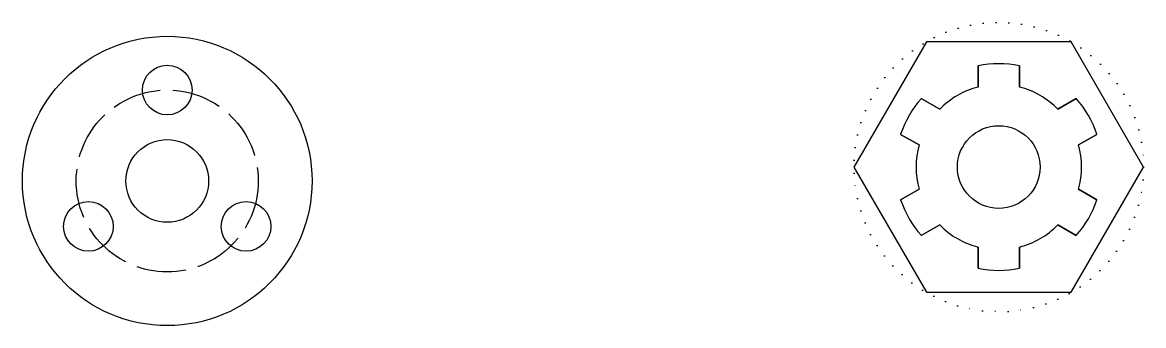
# Model space of a CAD drawing. Header units: millimetres. Extents: x 1714 to 1985, y 1711 to 1785.
import ezdxf

# ---------------------------------------------------------------- set-up
doc = ezdxf.new("R2010")
doc.units = ezdxf.units.MM
doc.linetypes.add('ACAD_ISO02W100', pattern=[15, 12, -3])
doc.linetypes.add('ACAD_ISO07W100', pattern=[3, 0, -3])

# ---------------------------------------------------------------- blocks, each defined once
blk = doc.blocks.new('*U2')
blk.add_circle((0, 0), 6)
blk = doc.blocks.new('*U3')
at = {"color": 0, "linetype": 'ByBlock', "lineweight": -2, "transparency": 16777216}
blk.add_blockref('*U2', (1748.77, 1768.18), dxfattribs=at)
for p, rotation in [((1729.72, 1735.18), 120), ((1767.83, 1735.18), 240)]:
    blk.add_blockref('*U2', p, dxfattribs=dict(at, rotation=rotation))

msp = doc.modelspace()

# ---------------------------------------------------------------- linework, layer by layer
for p, q in [((1944.73, 1774.04), (1944.73, 1768.91)), ((1944.73, 1768.91), (1944.73, 1774.04)), ((1954.73, 1774.04), (1954.73, 1768.91)), ((1954.73, 1768.91), (1954.73, 1774.04)), ((1931.01, 1766.12), (1935.46, 1763.56)), ((1935.46, 1763.56), (1931.01, 1766.12)), ((1968.44, 1766.12), (1964, 1763.56)), ((1964, 1763.56), (1968.44, 1766.12)), ((1926.01, 1757.46), (1930.46, 1754.9)), ((1930.46, 1754.9), (1926.01, 1757.46)), ((1973.44, 1757.46), (1969, 1754.9)), ((1969, 1754.9), (1973.44, 1757.46)), ((1926.01, 1741.63), (1930.46, 1744.19)), ((1930.46, 1744.19), (1926.01, 1741.63)), ((1973.44, 1741.63), (1969, 1744.19)), ((1969, 1744.19), (1973.44, 1741.63)), ((1931.01, 1732.97), (1935.46, 1735.53)), ((1935.46, 1735.53), (1931.01, 1732.97)), ((1968.44, 1732.97), (1964, 1735.53)), ((1964, 1735.53), (1968.44, 1732.97)), ((1944.73, 1725.05), (1944.73, 1730.18)), ((1944.73, 1730.18), (1944.73, 1725.05)), ((1954.73, 1725.05), (1954.73, 1730.18)), ((1954.73, 1730.18), (1954.73, 1725.05))]:
    msp.add_line(p, q)
msp.add_lwpolyline([(1932.23, 1779.86), (1914.73, 1749.55), (1932.23, 1719.24), (1967.23, 1719.24), (1984.73, 1749.55), (1967.23, 1779.86)], close=True)
at = {"linetype": 'ACAD_ISO07W100'}
msp.add_circle((1949.73, 1749.55), 35, dxfattribs=at)
for centre, radius in [((1748.77, 1746.18), 35), ((1949.73, 1749.55), 10), ((1748.77, 1746.18), 10)]:
    msp.add_circle(centre, radius)
at = {"linetype": 'ACAD_ISO02W100'}
msp.add_circle((1748.77, 1746.18), 22, dxfattribs=at)
for radius, start, end in [(25, 78.463, 101.537), (20, 104.4775, 135.5225), (20, 44.4775, 75.5225), (25, 138.463, 161.537), (25, 18.463, 41.537), (20, 164.4775, 195.5225), (20, 344.4775, 15.5225), (25, 198.463, 221.537), (25, 318.463, 341.537), (20, 224.4775, 255.5225), (20, 284.4775, 315.5225), (25, 258.463, 281.537)]:
    msp.add_arc((1949.73, 1749.55), radius, start, end)

# ---------------------------------------------------------------- block references
msp.add_blockref('*U3', (0, 0))

doc.saveas('drawing.dxf')
